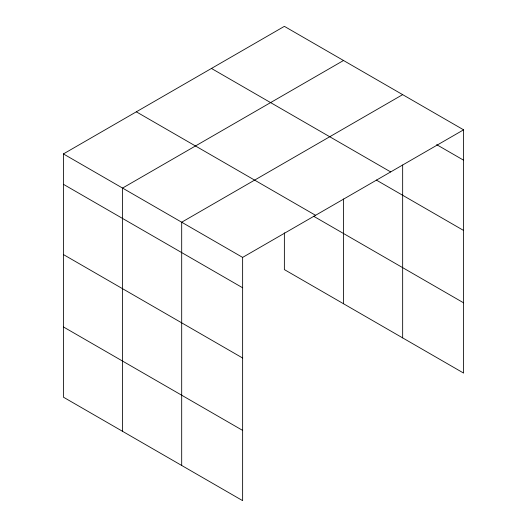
<?xml version="1.0" encoding="UTF-8"?>
<svg xmlns="http://www.w3.org/2000/svg" width="527" height="527" viewBox="0 0 527 527"><rect width="100%" height="100%" fill="white"/><g stroke="black" fill="none" stroke-linecap="round" stroke-linejoin="round"><path stroke-width="0.79" d="M63.405 153.924L242.631 257.4L242.631 500.65L63.405 397.174L63.405 153.924L284.369 26.35L463.595 129.826L463.595 373.076L284.369 269.6L284.369 232.842M343.518 60.5L122.547 188.073L122.547 431.323M402.661 94.643L181.69 222.216L181.69 465.466M242.631 257.4L463.595 129.826M436.672 144.655L463.595 160.195M211.452 68.451L390.678 171.927M376.291 180.043L463.595 230.451M136.322 111.823L315.548 215.299M313.585 216.222L463.595 302.827M63.405 184.298L242.631 287.775M63.405 254.548L242.631 358.024M63.405 326.924L242.631 430.401M402.661 165.043L402.661 337.893M343.518 198.956L343.518 303.75"/></g></svg>
